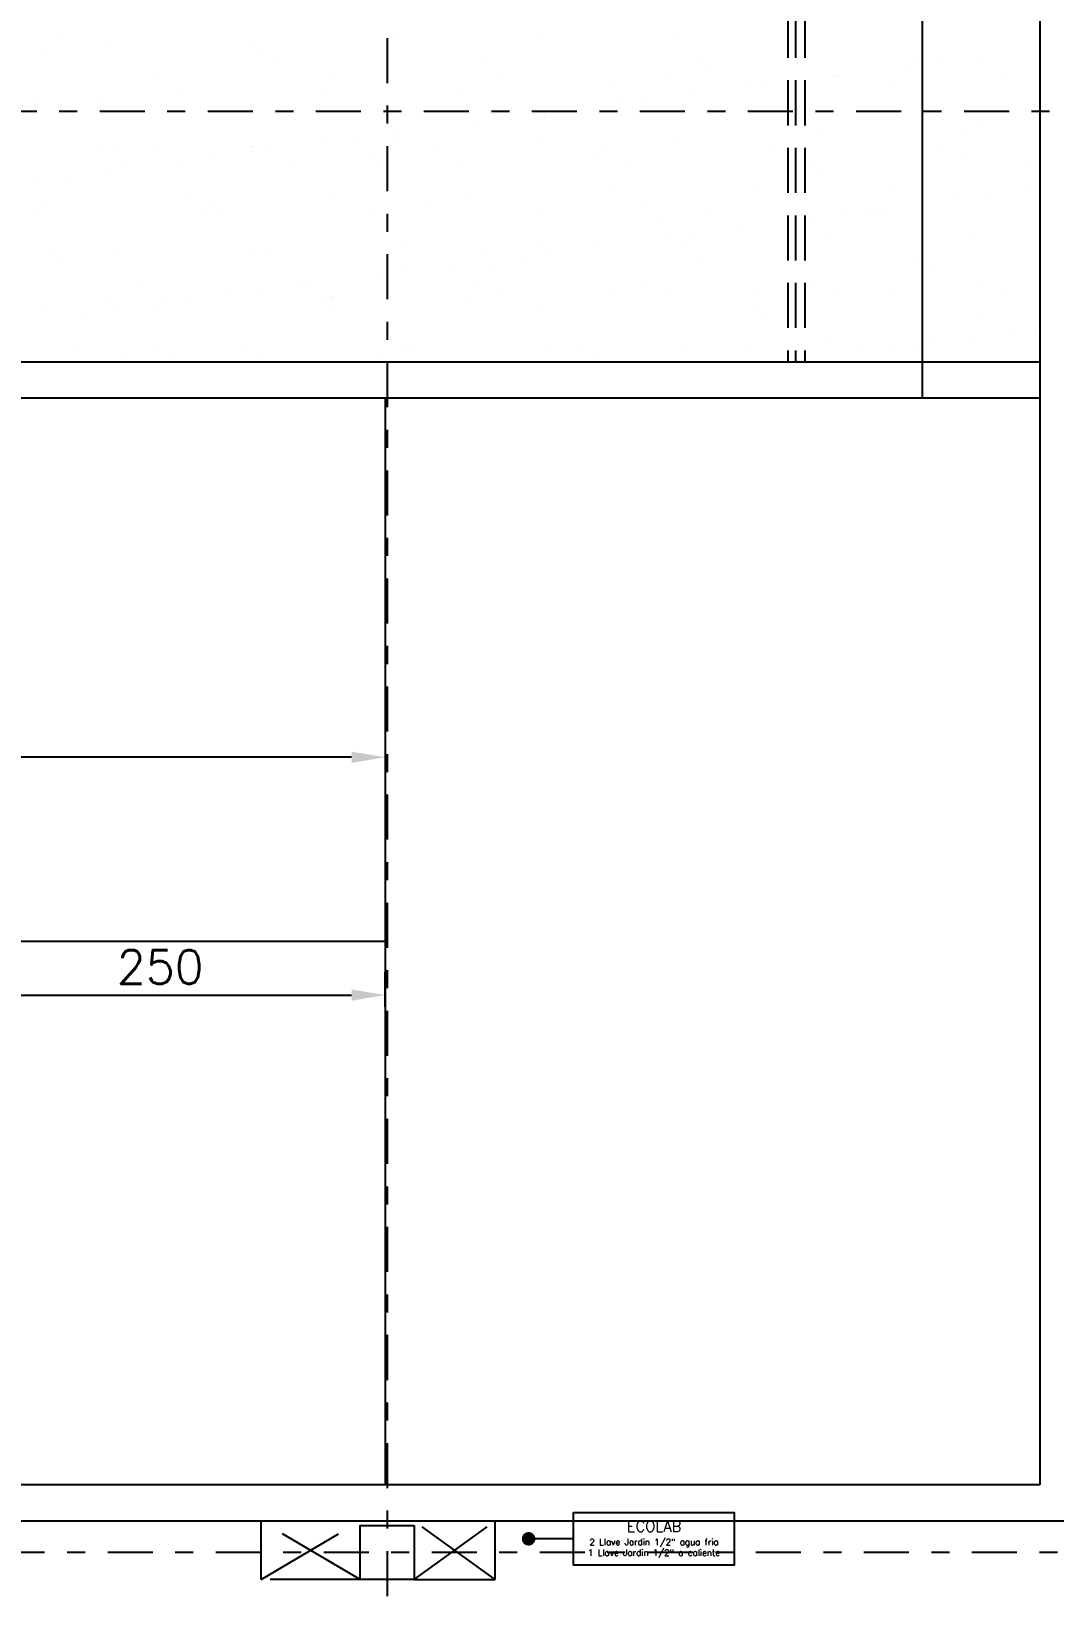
# Model space of a CAD drawing. Header units: millimetres. Extents: x 340 to 1003762, y 22 to 362022.
# Drawn here: x 394.18 to 399.85, y 90.05 to 98.79 of the extents above; entities that cross this region are included whole.
import ezdxf
from ezdxf.xclip import XClip

# ---------------------------------------------------------------- set-up
doc = ezdxf.new("R2010")
doc.units = ezdxf.units.MM
doc.header["$XCLIPFRAME"] = 0
for name, pattern in [('LSBB_P_002 - PLANTA 1° NIVEL SALA DE VENTAS$0$000_ALTILLO PROPUESTA$0$HIDDEN', [0.375, 0.25, -0.125]), ('LSBB_P_002 - PLANTA 1° NIVEL SALA DE VENTAS$0$DASHDOT2', [0.5, 0.25, -0.125, 0, -0.125]), ('LSBB_P_002 - PLANTA 1° NIVEL SALA DE VENTAS$0$DASHED', [0.75, 0.5, -0.25])]:
    doc.linetypes.add(name, pattern=pattern)
for name, color, linetype in [('LSBB_P_002 - PLANTA 1° NIVEL SALA DE VENTAS$0$01', 8, 'Continuous'), ('LSBB_P_002 - PLANTA 1° NIVEL SALA DE VENTAS$0$A-MOBILIARIO', 8, 'Continuous'), ('LSBB_P_002 - PLANTA 1° NIVEL SALA DE VENTAS$0$COTAS 125', 2, 'Continuous'), ('LSBB_P_002 - PLANTA 1° NIVEL SALA DE VENTAS$0$EJES', 8, 'LSBB_P_002 - PLANTA 1° NIVEL SALA DE VENTAS$0$DASHDOT2'), ('LSBB_P_002 - PLANTA 1° NIVEL SALA DE VENTAS$0$ESTRUCTURA', 5, 'Continuous'), ('LSBB_P_002 - PLANTA 1° NIVEL SALA DE VENTAS$0$HATCH', 8, 'Continuous'), ('LSBB_P_002 - PLANTA 1° NIVEL SALA DE VENTAS$0$LLAVES ECOLAB', 90, 'Continuous'), ('LSBB_P_002 - PLANTA 1° NIVEL SALA DE VENTAS$0$MUROS', 5, 'Continuous'), ('LSBB_P_002 - PLANTA 1° NIVEL SALA DE VENTAS$0$PAVIMENTOS', 8, 'Continuous'), ('LSBB_P_002 - PLANTA 1° NIVEL SALA DE VENTAS$0$POLIGONO SUPERFICIE', 10, 'LSBB_P_002 - PLANTA 1° NIVEL SALA DE VENTAS$0$DASHED'), ('XREF', 7, 'Continuous')]:
    doc.layers.add(name, color=color, linetype=linetype)
doc.styles.add('LSBB_P_002 - PLANTA 1° NIVEL SALA DE VENTAS$0$ROMANS', font='romans')
doc.dimstyles.new('LSBB_P_002 - PLANTA 1° NIVEL SALA DE VENTAS$0$DIMENSION-125', dxfattribs={"dimscale": 125, "dimtxt": 0.0015, "dimasz": 0.0015, "dimexe": 0.001, "dimexo": 0.0005, "dimgap": 0.0005, "dimtad": 1, "dimdec": 0, "dimlfac": 100, "dimzin": 0, "dimdsep": 46, "dimtxsty": 'LSBB_P_002 - PLANTA 1° NIVEL SALA DE VENTAS$0$ROMANS', "dimcen": 0.004, "dimclrd": 4, "dimclre": 8, "dimclrt": 3, "dimadec": 0, "dimazin": 0, "dimtfac": 1, "dimtdec": 0, "dimtix": 1, "dimtofl": 0, "dimtmove": 2, "dimatfit": 3, "dimfxl": 0, "dimtolj": 1, "dimtzin": 0, "dimarcsym": 0})

# ---------------------------------------------------------------- blocks, each defined once
blk = doc.blocks.new('*X45')
at = {"color": 0}
for p, q in [((532.2609, 113.5712), (532.2609, 113.5712)), ((532.5496, 113.5507), (532.5496, 113.5507)), ((533.317, 113.547), (533.317, 113.547)), ((534.1273, 113.5762), (534.1273, 113.5762)), ((534.9126, 113.5863), (534.9126, 113.5863)), ((535.68, 113.5826), (535.68, 113.5826)), ((532.1957, 113.5005), (532.1957, 113.5005)), ((533.3961, 113.4902), (533.3961, 113.4902)), ((533.4514, 113.4395), (533.4514, 113.4395)), ((534.6142, 113.4636), (534.6142, 113.4636)), ((535.8147, 113.4533), (535.8147, 113.4533)), ((537.0328, 113.4268), (537.0328, 113.4268)), ((537.1388, 113.4367), (537.1388, 113.4367)), ((537.3827, 113.4688), (537.3827, 113.4688)), ((532.8234, 113.3478), (532.8234, 113.3478)), ((533.7576, 113.3495), (533.7576, 113.3495)), ((534.6919, 113.3512), (534.6919, 113.3512)), ((535.6261, 113.3529), (535.6261, 113.3529)), ((535.87, 113.4027), (535.87, 113.4027)), ((536.5604, 113.3546), (536.5604, 113.3546)), ((536.5752, 113.3624), (536.5752, 113.3624)), ((536.9827, 113.4161), (536.9827, 113.4161)), ((537.4946, 113.3563), (537.4946, 113.3563)), ((537.6812, 113.3405), (537.6812, 113.3405)), ((532.9552, 113.2695), (532.9552, 113.2695)), ((533.7405, 113.2795), (533.7405, 113.2795)), ((534.508, 113.2758), (534.508, 113.2758)), ((535.3182, 113.305), (535.3182, 113.305)), ((535.7677, 113.2561), (535.7677, 113.2561)), ((536.1035, 113.315), (536.1035, 113.315)), ((536.1752, 113.3098), (536.1752, 113.3098)), ((536.3313, 113.3303), (536.3313, 113.3303)), ((536.8709, 113.3113), (536.8709, 113.3113)), ((532.145, 113.2403), (532.145, 113.2403)), ((532.4943, 113.2269), (532.4943, 113.2269)), ((532.5496, 113.1762), (532.5496, 113.1762)), ((533.7124, 113.2003), (533.7124, 113.2003)), ((534.9128, 113.19), (534.9128, 113.19)), ((535.3676, 113.2035), (535.3676, 113.2035)), ((535.5238, 113.224), (535.5238, 113.224)), ((534.5601, 113.0972), (534.5601, 113.0972)), ((534.7162, 113.1177), (534.7162, 113.1177)), ((534.9601, 113.1498), (534.9601, 113.1498)), ((534.9681, 113.1394), (534.9681, 113.1394)), ((536.131, 113.1635), (536.131, 113.1635)), ((537.3314, 113.1532), (537.3314, 113.1532)), ((537.3867, 113.1025), (537.3867, 113.1025)), ((533.7526, 112.9908), (533.7526, 112.9908)), ((533.9087, 113.0114), (533.9087, 113.0114)), ((534.1462, 112.9982), (534.1462, 112.9982)), ((534.1526, 113.0435), (534.1526, 113.0435)), ((534.9315, 113.0082), (534.9315, 113.0082)), ((535.6989, 113.0045), (535.6989, 113.0045)), ((536.5092, 113.0337), (536.5092, 113.0337)), ((537.2944, 113.0437), (537.2944, 113.0437)), ((532.4837, 112.9673), (532.4837, 112.9673)), ((532.5685, 112.9727), (532.5685, 112.9727)), ((532.8105, 112.937), (532.8105, 112.937)), ((533.1012, 112.9051), (533.1012, 112.9051)), ((533.3359, 112.969), (533.3359, 112.969)), ((533.3451, 112.9372), (533.3451, 112.9372)), ((533.418, 112.969), (533.418, 112.969)), ((534.011, 112.9267), (534.011, 112.9267)), ((534.3522, 112.9707), (534.3522, 112.9707)), ((535.2865, 112.9724), (535.2865, 112.9724)), ((536.2207, 112.9741), (536.2207, 112.9741)), ((537.1549, 112.9758), (537.1549, 112.9758)), ((532.5375, 112.8309), (532.5375, 112.8309)), ((532.6102, 112.8867), (532.6102, 112.8867)), ((532.945, 112.8845), (532.945, 112.8845)), ((533.5445, 112.8884), (533.5445, 112.8884)), ((534.0663, 112.8761), (534.0663, 112.8761)), ((534.4787, 112.8901), (534.4787, 112.8901)), ((535.2291, 112.9002), (535.2291, 112.9002)), ((535.413, 112.8918), (535.413, 112.8918)), ((536.3472, 112.8935), (536.3472, 112.8935)), ((536.4295, 112.8899), (536.4295, 112.8899)), ((536.4848, 112.8392), (536.4848, 112.8392)), ((537.2815, 112.8952), (537.2815, 112.8952)), ((537.6477, 112.8634), (537.6477, 112.8634)), ((532.1375, 112.7782), (532.1375, 112.7782)), ((532.2937, 112.7988), (532.2937, 112.7988)), ((536.1224, 112.7369), (536.1224, 112.7369)), ((536.8898, 112.7333), (536.8898, 112.7333)), ((537.6593, 112.7284), (537.6593, 112.7284)), ((537.7001, 112.7625), (537.7001, 112.7625)), ((532.1639, 112.6622), (532.1639, 112.6622)), ((532.9741, 112.6914), (532.9741, 112.6914)), ((533.1091, 112.6634), (533.1091, 112.6634)), ((533.7594, 112.7014), (533.7594, 112.7014)), ((534.5269, 112.6977), (534.5269, 112.6977)), ((535.3371, 112.7269), (535.3371, 112.7269)), ((537.2593, 112.6758), (537.2593, 112.6758)), ((537.4154, 112.6963), (537.4154, 112.6963)), ((532.1314, 112.5948), (532.1314, 112.5948)), ((533.0657, 112.5965), (533.0657, 112.5965)), ((533.1644, 112.6128), (533.1644, 112.6128)), ((533.9999, 112.5982), (533.9999, 112.5982)), ((534.3273, 112.6369), (534.3273, 112.6369)), ((534.9342, 112.5999), (534.9342, 112.5999)), ((535.5277, 112.6266), (535.5277, 112.6266)), ((535.583, 112.5759), (535.583, 112.5759)), ((535.8684, 112.6016), (535.8684, 112.6016)), ((536.4518, 112.5695), (536.4518, 112.5695)), ((536.6079, 112.59), (536.6079, 112.59)), ((536.7458, 112.6001), (536.7458, 112.6001)), ((536.8026, 112.6033), (536.8026, 112.6033)), ((536.8518, 112.6221), (536.8518, 112.6221)), ((535.8004, 112.4837), (535.8004, 112.4837)), ((536.0443, 112.5158), (536.0443, 112.5158)), ((537.3133, 112.4657), (537.3133, 112.4657)), ((532.2073, 112.4001), (532.2073, 112.4001)), ((532.5874, 112.3946), (532.5874, 112.3946)), ((533.3548, 112.391), (533.3548, 112.391)), ((534.1651, 112.4201), (534.1651, 112.4201)), ((534.9504, 112.4302), (534.9504, 112.4302)), ((535.2367, 112.4095), (535.2367, 112.4095)), ((535.6442, 112.4631), (535.6442, 112.4631)), ((535.7178, 112.4265), (535.7178, 112.4265)), ((536.5281, 112.4557), (536.5281, 112.4557)), ((532.2626, 112.3495), (532.2626, 112.3495)), ((533.4254, 112.3736), (533.4254, 112.3736)), ((534.4292, 112.3032), (534.4292, 112.3032)), ((534.6259, 112.3633), (534.6259, 112.3633)), ((534.6812, 112.3126), (534.6812, 112.3126)), ((534.8367, 112.3568), (534.8367, 112.3568)), ((534.9928, 112.3774), (534.9928, 112.3774)), ((535.844, 112.3368), (535.844, 112.3368)), ((537.0444, 112.3264), (537.0444, 112.3264)), ((532.726, 112.216), (532.726, 112.216)), ((533.6603, 112.2177), (533.6603, 112.2177)), ((534.0292, 112.2505), (534.0292, 112.2505)), ((534.1853, 112.2711), (534.1853, 112.2711)), ((534.5945, 112.2194), (534.5945, 112.2194)), ((535.5287, 112.2211), (535.5287, 112.2211)), ((536.463, 112.2228), (536.463, 112.2228)), ((537.0997, 112.2758), (537.0997, 112.2758)), ((537.3972, 112.2245), (537.3972, 112.2245)), ((532.8525, 112.1355), (532.8525, 112.1355)), ((533.2216, 112.1442), (533.2216, 112.1442)), ((533.3778, 112.1648), (533.3778, 112.1648)), ((533.6217, 112.1969), (533.6217, 112.1969)), ((533.7783, 112.1234), (533.7783, 112.1234)), ((533.7868, 112.1372), (533.7868, 112.1372)), ((534.5457, 112.1197), (534.5457, 112.1197)), ((534.721, 112.1388), (534.721, 112.1388)), ((535.356, 112.1489), (535.356, 112.1489)), ((535.6553, 112.1405), (535.6553, 112.1405)), ((536.1413, 112.1589), (536.1413, 112.1589)), ((536.5895, 112.1422), (536.5895, 112.1422)), ((536.9087, 112.1552), (536.9087, 112.1552)), ((537.5237, 112.1439), (537.5237, 112.1439)), ((532.1828, 112.0842), (532.1828, 112.0842)), ((532.4141, 112.0379), (532.4141, 112.0379)), ((532.5236, 112.1103), (532.5236, 112.1103)), ((532.5703, 112.0584), (532.5703, 112.0584)), ((532.8141, 112.0906), (532.8141, 112.0906)), ((532.993, 112.1134), (532.993, 112.1134)), ((533.724, 112.1), (533.724, 112.1)), ((533.7793, 112.0493), (533.7793, 112.0493)), ((534.9422, 112.0735), (534.9422, 112.0735)), ((536.1426, 112.0631), (536.1426, 112.0631)), ((537.3607, 112.0366), (537.3607, 112.0366)), ((536.1979, 112.0125), (536.1979, 112.0125)), ((537.692, 111.956), (537.692, 111.956)), ((536.547, 111.8776), (536.547, 111.8776)), ((537.1284, 111.8818), (537.1284, 111.8818)), ((537.3322, 111.8876), (537.3322, 111.8876)), ((537.5359, 111.9354), (537.5359, 111.9354)), ((532.3737, 111.8436), (532.3737, 111.8436)), ((532.6063, 111.8166), (532.6063, 111.8166)), ((532.8222, 111.8367), (532.8222, 111.8367)), ((532.8775, 111.786), (532.8775, 111.786)), ((533.308, 111.8453), (533.308, 111.8453)), ((533.3737, 111.8129), (533.3737, 111.8129)), ((534.0403, 111.8102), (534.0403, 111.8102)), ((534.184, 111.8421), (534.184, 111.8421)), ((534.2422, 111.847), (534.2422, 111.847)), ((534.9693, 111.8521), (534.9693, 111.8521)), ((535.1764, 111.8487), (535.1764, 111.8487)), ((535.2408, 111.7998), (535.2408, 111.7998)), ((535.7367, 111.8484), (535.7367, 111.8484)), ((536.1107, 111.8504), (536.1107, 111.8504)), ((536.3209, 111.7755), (536.3209, 111.7755)), ((536.4589, 111.7733), (536.4589, 111.7733)), ((536.7284, 111.8291), (536.7284, 111.8291)), ((536.8845, 111.8497), (536.8845, 111.8497)), ((537.0449, 111.8521), (537.0449, 111.8521))]:
    blk.add_line(p, q, dxfattribs=at)
blk = doc.blocks.new('*D73')
at = {"layer": 'LSBB_P_002 - PLANTA 1° NIVEL SALA DE VENTAS$0$COTAS 125', "color": 8, "linetype": 'Continuous', "lineweight": -2, "transparency": 16777216}
for p, q in [((791.4245, 309.5493), (791.4245, 309.4557)), ((811.4295, 309.5493), (811.4295, 309.4557))]:
    blk.add_line(p, q, dxfattribs=at)
at = {"layer": 'LSBB_P_002 - PLANTA 1° NIVEL SALA DE VENTAS$0$COTAS 125', "linetype": 'Continuous', "lineweight": -2, "transparency": 16777216}
blk.add_line((811.242, 309.5807), (791.612, 309.5807), dxfattribs=at)
at = {"layer": 'LSBB_P_002 - PLANTA 1° NIVEL SALA DE VENTAS$0$COTAS 125', "transparency": 16777216}
for points in [[(791.612, 309.612), (791.612, 309.5495), (791.4245, 309.5807)], [(811.242, 309.612), (811.242, 309.5495), (811.4295, 309.5807)]]:
    blk.add_solid(points, dxfattribs=at)
at = {"layer": 'LSBB_P_002 - PLANTA 1° NIVEL SALA DE VENTAS$0$COTAS 125', "color": 2, "transparency": 16777216, "insert": (801.427, 309.737), "char_height": 0.1875, "attachment_point": 5, "style": 'LSBB_P_002 - PLANTA 1° NIVEL SALA DE VENTAS$0$ROMANS'}
blk.add_mtext('\\A1;2000', dxfattribs=at)
blk = doc.blocks.new('*D77')
at = {"layer": 'LSBB_P_002 - PLANTA 1° NIVEL SALA DE VENTAS$0$COTAS 125', "color": 8, "linetype": 'Continuous', "lineweight": -2, "transparency": 16777216}
for p, q in [((808.9295, 308.1955), (808.9295, 308.3854)), ((811.4295, 308.1955), (811.4295, 308.3854))]:
    blk.add_line(p, q, dxfattribs=at)
at = {"layer": 'LSBB_P_002 - PLANTA 1° NIVEL SALA DE VENTAS$0$COTAS 125', "linetype": 'Continuous', "lineweight": -2, "transparency": 16777216}
blk.add_line((809.117, 308.2604), (811.242, 308.2604), dxfattribs=at)
at = {"layer": 'LSBB_P_002 - PLANTA 1° NIVEL SALA DE VENTAS$0$COTAS 125', "transparency": 16777216}
for points in [[(809.117, 308.2916), (809.117, 308.2291), (808.9295, 308.2604)], [(811.242, 308.2916), (811.242, 308.2291), (811.4295, 308.2604)]]:
    blk.add_solid(points, dxfattribs=at)
at = {"layer": 'LSBB_P_002 - PLANTA 1° NIVEL SALA DE VENTAS$0$COTAS 125', "color": 2, "transparency": 16777216, "insert": (810.1795, 308.4166), "char_height": 0.1875, "attachment_point": 5, "style": 'LSBB_P_002 - PLANTA 1° NIVEL SALA DE VENTAS$0$ROMANS'}
blk.add_mtext('\\A1;250', dxfattribs=at)
blk = doc.blocks.new('LSBB_P_002 - PLANTA 1° NIVEL SALA DE VENTAS$0$LLAVE ECOLAB')
at = {"layer": 'LSBB_P_002 - PLANTA 1° NIVEL SALA DE VENTAS$0$LLAVES ECOLAB', "color": 8}
blk.add_lwpolyline([(-1.5014, 0.5435), (-1.5014, 1.4369), (-1.2086, 1.4369), (-1.2086, 0.5435)], close=True, dxfattribs=at)
for points in [[(-1.355, 0.5435), (-1.355, 0.2948)], [(-1.355, 0.5107), (-1.355, 0.2948)]]:
    blk.add_lwpolyline(points, dxfattribs=at)
at = {"layer": 'LSBB_P_002 - PLANTA 1° NIVEL SALA DE VENTAS$0$LLAVES ECOLAB', "color": 8, "const_width": 0.035}
blk.add_lwpolyline([(-1.375, 0.2948, 1), (-1.335, 0.2948, 1)], format="xyb", close=True, dxfattribs=at)
blk.add_lwpolyline([(-1.375, 0.2948, 1), (-1.335, 0.2948, 1)], format="xyb", close=True, dxfattribs=at)
at = {"layer": 'LSBB_P_002 - PLANTA 1° NIVEL SALA DE VENTAS$0$A-MOBILIARIO', "ltscale": 0.25, "insert": (-1.3522, 0.9916), "char_height": 0.06, "width": 1.146377, "attachment_point": 5, "rotation": 90, "style": 'LSBB_P_002 - PLANTA 1° NIVEL SALA DE VENTAS$0$ROMANS'}
blk.add_mtext('\\A1;ECOLAB\\P{\\H0.58333x;2 Llave Jardin 1/2" agua fria\\P1 Llave Jardin 1/2" a caliente}', dxfattribs=at)
blk = doc.blocks.new('LSBB_P_002 - PLANTA 1° NIVEL SALA DE VENTAS', base_point=(223.5696, 14.2202))
at = {"layer": 'LSBB_P_002 - PLANTA 1° NIVEL SALA DE VENTAS$0$01'}
blk.add_line((814.412, 321.0939), (814.412, 311.5739), dxfattribs=at)
at = {"layer": 'LSBB_P_002 - PLANTA 1° NIVEL SALA DE VENTAS$0$01', "linetype": 'LSBB_P_002 - PLANTA 1° NIVEL SALA DE VENTAS$0$000_ALTILLO PROPUESTA$0$HIDDEN'}
for points in [[(813.6645, 315.2139), (813.6645, 311.7739)], [(813.7084, 315.2139), (813.7084, 311.7739)], [(813.7591, 315.2139), (813.7591, 311.7739)]]:
    blk.add_lwpolyline(points, dxfattribs=at)
at = {"layer": 'LSBB_P_002 - PLANTA 1° NIVEL SALA DE VENTAS$0$EJES'}
for p, q in [((811.4395, 321.9734), (811.4395, 242.5191)), ((877.8938, 313.1656), (769.0572, 313.1656)), ((879.7376, 305.1656), (769.0572, 305.1656))]:
    blk.add_line(p, q, dxfattribs=at)
at = {"layer": 'LSBB_P_002 - PLANTA 1° NIVEL SALA DE VENTAS$0$ESTRUCTURA'}
blk.add_lwpolyline([(811.5895, 305.3156), (811.5895, 305.0156), (811.2895, 305.0156), (811.2895, 305.3156)], close=True, dxfattribs=at)
at = {"layer": 'LSBB_P_002 - PLANTA 1° NIVEL SALA DE VENTAS$0$MUROS'}
for p, q in [((815.0645, 321.5406), (815.0645, 313.5406)), ((815.0645, 313.5406), (815.0645, 305.5406)), ((815.0645, 313.5406), (815.0645, 305.5406)), ((815.0645, 305.5406), (775.1618, 305.5406)), ((815.0645, 305.5406), (775.1618, 305.5406)), ((815.2645, 305.3406), (795.7995, 305.3406))]:
    blk.add_line(p, q, dxfattribs=at)
at = {"layer": 'LSBB_P_002 - PLANTA 1° NIVEL SALA DE VENTAS$0$PAVIMENTOS', "color": 8}
for p, q in [((815.0645, 311.7739), (789.4245, 311.7739)), ((815.0645, 311.5739), (774.5993, 311.5739)), ((811.4295, 311.5739), (811.4295, 305.5406)), ((811.4295, 308.5573), (791.4245, 308.5573))]:
    blk.add_line(p, q, dxfattribs=at)
at = {"layer": 'LSBB_P_002 - PLANTA 1° NIVEL SALA DE VENTAS$0$PAVIMENTOS', "color": 8, "flags": 128}
for points in [[(791.4245, 310.1521, 0, 0.25, 0), (792.1745, 310.1521, 0, 0, 0), (811.4295, 310.1521, 0, 0, 0)], [(791.4245, 307.051, 0, 0.25, 0), (792.1745, 307.051, 0, 0, 0), (811.4295, 307.051, 0, 0, 0)]]:
    blk.add_lwpolyline(points, format="xyseb", dxfattribs=at)
at = {"layer": 'LSBB_P_002 - PLANTA 1° NIVEL SALA DE VENTAS$0$POLIGONO SUPERFICIE', "color": 8}
for points in [[(811.2895, 305.0156), (810.7395, 305.0156), (810.7395, 305.3406)], [(811.2895, 305.0156), (810.7395, 305.3406)], [(810.7395, 305.0156), (811.2895, 305.3406)], [(811.5895, 305.0156), (812.0395, 305.0156), (812.0395, 305.3406)], [(811.5895, 305.0156), (812.0395, 305.3406)], [(812.0395, 305.0156), (811.5895, 305.3406)]]:
    blk.add_lwpolyline(points, dxfattribs=at)
at = {"layer": 'LSBB_P_002 - PLANTA 1° NIVEL SALA DE VENTAS$0$HATCH', "color": 9, "linetype": 'LSBB_P_002 - PLANTA 1° NIVEL SALA DE VENTAS$0$000_ALTILLO PROPUESTA$0$HIDDEN'}
blk.add_blockref('*X45', (277.3539, 200.004), dxfattribs=at)
at = {"layer": 'LSBB_P_002 - PLANTA 1° NIVEL SALA DE VENTAS$0$LLAVES ECOLAB', "rotation": 270}
blk.add_blockref('LSBB_P_002 - PLANTA 1° NIVEL SALA DE VENTAS$0$LLAVE ECOLAB', (811.9305, 303.8866), dxfattribs=at)
at = {"layer": 'LSBB_P_002 - PLANTA 1° NIVEL SALA DE VENTAS$0$COTAS 125', "color": 2}
for base, p1, p2, picture, middle in [((791.4244805217, 309.5807408242), (811.4294805216, 309.611792493), (791.4244805217, 309.6117924971), '*D73', (801.4269805216, 309.7369908242)), ((811.4295, 308.2604), (808.9295, 308.133), (811.4295, 308.133), '*D77', (810.1795, 308.4166))]:
    dim = blk.add_linear_dim(base=base, p1=p1, p2=p2, dimstyle='LSBB_P_002 - PLANTA 1° NIVEL SALA DE VENTAS$0$DIMENSION-125', override={"dimclrd": 256, "dimclrt": 2, "dimfxl": 0.005}, dxfattribs=at)
    dim.commit()
    dim.dimension.update_dxf_attribs({"geometry": picture, "text_midpoint": middle})

msp = doc.modelspace()

# ---------------------------------------------------------------- block references
at = {"layer": 'XREF'}
ref = msp.add_blockref('LSBB_P_002 - PLANTA 1° NIVEL SALA DE VENTAS', (-191.719, -200.5998), dxfattribs=at)
XClip(ref).set_block_clipping_path([(755.454857474, 236.6800249606), (887.3150098981, 333.6713636781)])

doc.saveas('drawing.dxf')
